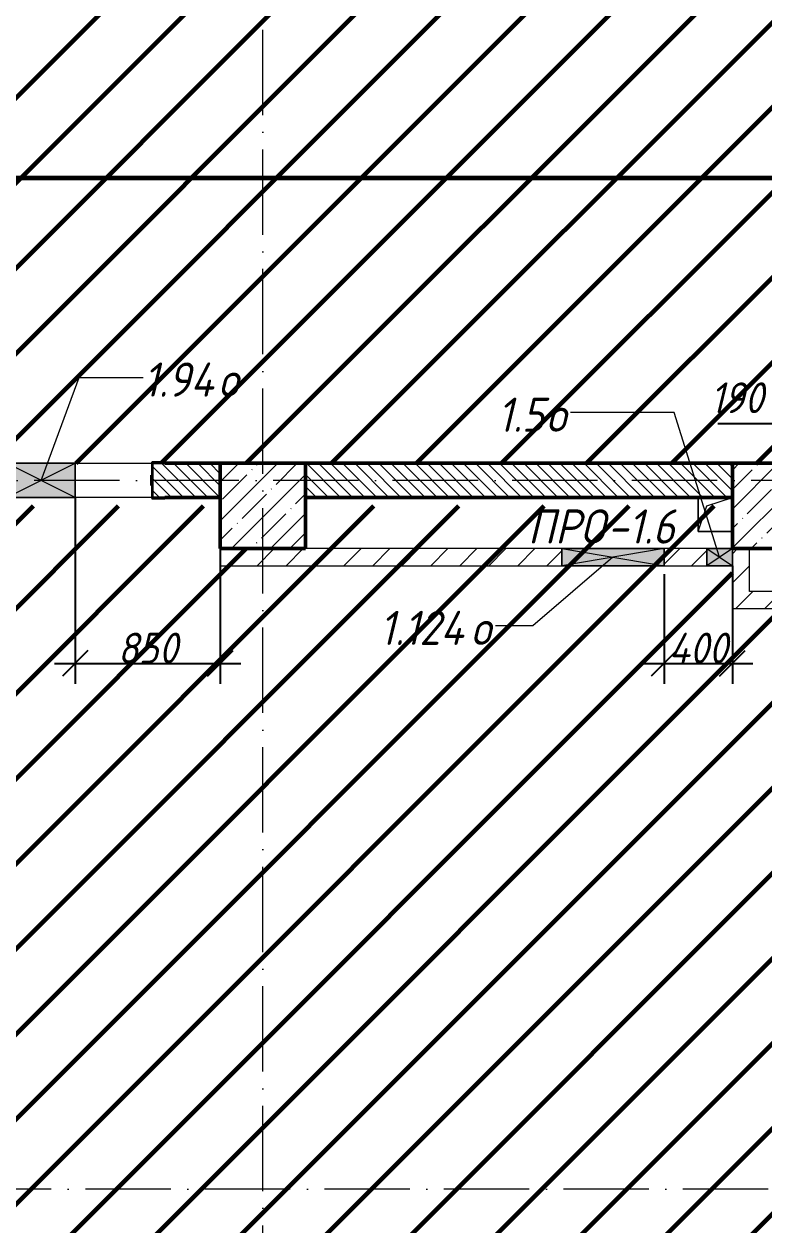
# Model space of a CAD drawing. Header units: millimetres. Extents: x -606178 to 312196, y -19338 to 632709.
# Drawn here: x -401180 to -396846, y 453415 to 460447 of the extents above; entities that cross this region are included whole.
import ezdxf

# ---------------------------------------------------------------- set-up
doc = ezdxf.new("R2010")
doc.units = ezdxf.units.MM
doc.linetypes.add('50_200_ШТРИХ_1Т_ш5_п1_п1_', pattern=[700, 500, -100, 0, -100])
for name, color, linetype, lineweight in [('6.4.1) Окр пт с инж. ПТ2.16', 3, 'Continuous', 60), ('6.4.4) Окр пт с инж. ПТ1.2', 202, 'Continuous', 60), ('A-____-____-DIMS', 7, 'Continuous', 9), ('A-DETL-GENF-OTLN', 7, 'Continuous', 9), ('A-FLOR-____-OTLN', 7, 'Continuous', 9), ('A-GENM-____-IDEN', 7, 'Continuous', 9), ('A-GENM-____-MCUT', 7, 'Continuous', 25), ('A-GENM-____-OTLN', 7, 'Continuous', 9), ('A-GENM-____-OTLN-1', 7, 'Continuous', 25), ('A-GLAZ-____-IDEN', 7, 'Continuous', 9), ('A-GLAZ-____-OTLN', 7, 'Continuous', 9), ('A-WALL-____-MCUT-2', 7, 'Continuous', 50), ('A-WALL-____-PATT-1', 7, 'Continuous', 9), ('A-WALL-FNSH-MCUT-1', 7, 'Continuous', 9), ('I-WALL-____-OTLN', 7, 'Continuous', 9), ('S-COLS-____-MCUT', 7, 'Continuous', 50), ('S-COLS-____-OTLN', 7, 'Continuous', 9), ('S-GRID-____-OTLN-1', 7, '50_200_ШТРИХ_1Т_ш5_п1_п1_', 9)]:
    doc.layers.add(name, color=color, linetype=linetype, lineweight=lineweight)
doc.styles.add('ISOCPEUR_I_10', font='isocpeui.ttf', dxfattribs={"width": 0.9, "height": 180})
doc.styles.add('ISOCPEUR_I_9', font='isocpeui.ttf', dxfattribs={"width": 0.9, "height": 250})
doc.dimstyles.new('ISO-1_8_0_9К_СРЕДНИЙ_Кладочные_3', dxfattribs={"dimscale": 304.8, "dimtxt": 179.276612, "dimasz": 0.492126, "dimexe": 0.393701, "dimexo": 0, "dimgap": 0, "dimtad": 1, "dimdec": 3, "dimrnd": 0.001, "dimdsep": 46, "dimtxsty": 'ISOCPEUR_I_10', "dimblk1": 'OBLIQUE', "dimblk2": 'OBLIQUE', "dimsah": 1, "dimcen": 0.09, "dimdle": 0.393701, "dimazin": 0, "dimtfac": 1, "dimtdec": 4, "dimtix": 1, "dimtmove": 0, "dimatfit": 3, "dimfxl": 1, "dimtvp": 1, "dimtolj": 1, "dimtzin": 0, "dimarcsym": 2})
doc.dimstyles.new('ISO-1_8_0_9К_СРЕДНИЙ_Кладочные_4', dxfattribs={"dimscale": 304.8, "dimtxt": 179.276612, "dimasz": 0.492126, "dimexe": 0.393701, "dimexo": 0, "dimgap": 0, "dimtad": 1, "dimdec": 3, "dimrnd": 0.001, "dimdsep": 46, "dimtxsty": 'ISOCPEUR_I_10', "dimblk1": 'OBLIQUE', "dimblk2": 'OBLIQUE', "dimsah": 1, "dimcen": 0.09, "dimdle": 0.393701, "dimazin": 0, "dimtfac": 1, "dimtdec": 4, "dimtix": 1, "dimtmove": 1, "dimatfit": 3, "dimfxl": 1, "dimtvp": 1, "dimtolj": 1, "dimtzin": 0, "dimarcsym": 2})
pattern_1 = [(45, (-425830.77, 451794.26), (-84.8528, 84.8528), [])]
pattern_2 = [(135, (-425830.77, 451794.26), (-35.35534, -35.35534), [])]

# ---------------------------------------------------------------- blocks, each defined once
blk = doc.blocks.new('BSC_Колонна _Прямоугольная - 500х500-V77-АР1_План отверстий 1 этажа в осях 1-64_А-ГГ')
at = {"layer": 'S-COLS-____-OTLN'}
h = blk.add_hatch(dxfattribs=at)
h.set_pattern_fill('FP_109', color=256, style=0, pattern_type=2)
h.set_pattern_definition([(45, (-29050, -5831.04), (-114.04925, 114.04925), []), (45, (-28935.95, -5831.04), (-114.04925, 114.04925), [201.613, -40.323, 3.353, -36.97])])
h.paths.add_polyline_path([(-250, -250), (250, -250), (250, 250), (-250, 250)], flags=0)
at = {"layer": 'S-COLS-____-MCUT'}
for p, q in [((250, 250), (-250, 250)), ((-250, 250), (-250, -250)), ((250, -250), (250, 250)), ((-250, -250), (250, -250))]:
    blk.add_line(p, q, dxfattribs=at)
blk = doc.blocks.new('BSC_Колонна _Прямоугольная - 500х500-V95-АР1_План отверстий 1 этажа в осях 1-64_А-ГГ')
at = {"layer": 'S-COLS-____-OTLN'}
h = blk.add_hatch(dxfattribs=at)
h.set_pattern_fill('FP_127', color=256, style=0, pattern_type=2)
h.set_pattern_definition([(45, (-26050, -5831.04), (-114.0493, 114.0493), []), (45, (-25935.95, -5831.04), (-114.0493, 114.0493), [201.613, -40.323, 3.353, -36.97])])
h.paths.add_polyline_path([(-250, -250), (250, -250), (250, 250), (-250, 250)], flags=0)
at = {"layer": 'S-COLS-____-MCUT'}
for p, q in [((250, 250), (-250, 250)), ((-250, 250), (-250, -250)), ((250, -250), (250, 250)), ((-250, -250), (250, -250))]:
    blk.add_line(p, q, dxfattribs=at)
blk = doc.blocks.new('Фахверк_СКБ_Уголок - 200_4010-27904266-АР1_План отверстий 1 этажа в осях 1-64_А-ГГ')
at = {"layer": 'A-GENM-____-MCUT'}
for p, q in [((125, 156), (50, 156)), ((50, 156), (50, 150)), ((50, 150), (119, 150)), ((119, 150), (119, 81)), ((125, 81), (125, 156)), ((119, 81), (125, 81)), ((125, 19), (119, 19)), ((119, 19), (119, -50)), ((125, -56), (125, 19)), ((119, -50), (50, -50)), ((50, -50), (50, -56)), ((50, -56), (125, -56))]:
    blk.add_line(p, q, dxfattribs=at)
blk = doc.blocks.new('AR_Отверстие прямоугольное _в плите_ - AR_Отверстие прямоугольное _в плите_-V185-АР1_План отверстий 1 этажа в осях 1-64_А-ГГ')
at = {"layer": 'A-GENM-____-OTLN'}
for p, q in [((-100, 100), (-100, -100)), ((-50, 50), (100, 100)), ((-100, -100), (-50, 50)), ((-100, -100), (100, -100))]:
    blk.add_line(p, q, dxfattribs=at)
blk = doc.blocks.new('AR_Отверстие прямоугольное _в стене__БезПР - AR_Отверстие прямоугольное _в стене__БезПР-36428168-АР1_План отверстий 1 этажа в осях 1-64_А-ГГ')
at = {"layer": 'A-GLAZ-____-OTLN'}
blk.add_hatch(color=256, dxfattribs=at).paths.add_polyline_path([(75, -50), (75, 50), (-75, 50), (-75, -50)], flags=0)
at = {"layer": 'A-DETL-GENF-OTLN'}
for p, q in [((-75, -50), (-75, 50)), ((-75, 50), (75, 50)), ((75, 50), (-75, -50)), ((-75, 50), (75, -50)), ((75, 50), (-75, 50)), ((-75, 50), (-75, -50)), ((75, 50), (75, -50)), ((75, -50), (75, 50)), ((75, -50), (-75, -50)), ((-75, -50), (75, -50))]:
    blk.add_line(p, q, dxfattribs=at)
blk = doc.blocks.new('AR_Отверстие прямоугольное _в стене__БезПР - AR_Отверстие прямоугольное _в стене__БезПР-36428632-АР1_План отверстий 1 этажа в осях 1-64_А-ГГ')
at = {"layer": 'A-GLAZ-____-OTLN'}
blk.add_hatch(color=256, dxfattribs=at).paths.add_polyline_path([(-200, 100), (-200, -100), (200, -100), (200, 100)], flags=0)
at = {"layer": 'A-DETL-GENF-OTLN'}
for p, q in [((-200, -100), (-200, 100)), ((-200, 100), (200, 100)), ((200, 100), (-200, -100)), ((-200, 100), (200, -100)), ((200, 100), (-200, 100)), ((-200, 100), (-200, -100)), ((200, 100), (200, -100)), ((200, -100), (200, 100)), ((200, -100), (-200, -100)), ((-200, -100), (200, -100))]:
    blk.add_line(p, q, dxfattribs=at)
at = {"layer": 'A-GLAZ-____-OTLN'}
blk.add_line((200, 100), (-200, 100), dxfattribs=at)
blk = doc.blocks.new('AR_Отверстие прямоугольное _в стене_ - AR_Отверстие прямоугольное _в стене__ОВ-36762517-АР1_План отверстий 1 этажа в осях 1-64_А-ГГ')
at = {"layer": 'A-GLAZ-____-OTLN'}
blk.add_hatch(color=256, dxfattribs=at).paths.add_polyline_path([(-300, -50), (300, -50), (300, 50), (-300, 50)], flags=0)
at = {"layer": 'A-DETL-GENF-OTLN'}
for p, q in [((-300, -50), (-300, 50)), ((-300, 50), (300, 50)), ((300, 50), (-300, -50)), ((-300, 50), (300, -50)), ((300, 50), (-300, 50)), ((-300, 50), (-300, -50)), ((300, 50), (300, -50)), ((300, -50), (300, 50)), ((300, -50), (-300, -50)), ((-300, -50), (300, -50))]:
    blk.add_line(p, q, dxfattribs=at)
blk = doc.blocks.new('_Oblique')
at = {"color": 0, "linetype": 'ByBlock', "lineweight": -2}
blk.add_line((-0.5, -0.5), (0.5, 0.5), dxfattribs=at)
blk = doc.blocks.new('*D4287')
at = {"layer": 'A-____-____-DIMS', "color": 0, "lineweight": -2, "transparency": 16777216}
for p, q in [((-396530.8, 457875.3), (-396530.8, 458228.9)), ((-396340.8, 457881.3), (-396340.8, 458228.9)), ((-397116.2, 458108.9), (-396530.8, 458108.9)), ((-396650.8, 458108.9), (-396220.8, 458108.9))]:
    blk.add_line(p, q, dxfattribs=at)
at = {"layer": 'Defpoints', "color": 0, "transparency": 16777216}
for p in [(-396340.8, 458108.9), (-396530.8, 457875.3), (-396340.8, 457881.3)]:
    blk.add_point(p, dxfattribs=at)
at = {"layer": 'A-____-____-DIMS', "color": 0, "lineweight": -2, "transparency": 16777216, "xscale": 150, "yscale": 150, "zscale": 150, "rotation": 180}
blk.add_blockref('_Oblique', (-396530.8, 458108.9), dxfattribs=at)
at = {"layer": 'A-____-____-DIMS', "color": 0, "lineweight": -2, "transparency": 16777216, "xscale": 150, "yscale": 150, "zscale": 150}
blk.add_blockref('_Oblique', (-396340.8, 458108.9), dxfattribs=at)
at = {"layer": 'A-____-____-DIMS', "color": 0, "transparency": 16777216, "insert": (-397160, 458348.9), "char_height": 180, "width": 368.207, "attachment_point": 1, "line_spacing_factor": 1.149209, "style": 'ISOCPEUR_I_10'}
blk.add_mtext('\\A1;190', dxfattribs=at)
blk = doc.blocks.new('*D4214')
at = {"layer": 'A-____-____-DIMS', "color": 0, "lineweight": -2, "transparency": 16777216}
for p, q in [((-397030.8, 457275.3), (-397030.8, 456583.1)), ((-397430.8, 457225.3), (-397430.8, 456583.1)), ((-397550.8, 456703.1), (-396910.8, 456703.1))]:
    blk.add_line(p, q, dxfattribs=at)
at = {"layer": 'Defpoints', "color": 0, "transparency": 16777216}
for p in [(-397030.8, 457275.3), (-397430.8, 457225.3), (-397030.8, 456703.1)]:
    blk.add_point(p, dxfattribs=at)
at = {"layer": 'A-____-____-DIMS', "color": 0, "lineweight": -2, "transparency": 16777216, "xscale": 150, "yscale": 150, "zscale": 150, "rotation": 180}
blk.add_blockref('_Oblique', (-397430.8, 456703.1), dxfattribs=at)
at = {"layer": 'A-____-____-DIMS', "color": 0, "lineweight": -2, "transparency": 16777216, "xscale": 150, "yscale": 150, "zscale": 150}
blk.add_blockref('_Oblique', (-397030.8, 456703.1), dxfattribs=at)
at = {"layer": 'A-____-____-DIMS', "color": 0, "transparency": 16777216, "insert": (-397230.8, 456793.1), "char_height": 180, "width": 426.127, "attachment_point": 5, "style": 'ISOCPEUR_I_10'}
blk.add_mtext('\\A1;400', dxfattribs=at)
blk = doc.blocks.new('*D4215')
at = {"layer": 'A-____-____-DIMS', "color": 0, "lineweight": -2, "transparency": 16777216}
for p, q in [((-400880.8, 457675.3), (-400880.8, 456583.1)), ((-400030.8, 457375.3), (-400030.8, 456583.1)), ((-401000.8, 456703.1), (-399910.8, 456703.1))]:
    blk.add_line(p, q, dxfattribs=at)
at = {"layer": 'Defpoints', "color": 0, "transparency": 16777216}
for p in [(-400880.8, 457675.3), (-400030.8, 457375.3), (-400030.8, 456703.1)]:
    blk.add_point(p, dxfattribs=at)
at = {"layer": 'A-____-____-DIMS', "color": 0, "lineweight": -2, "transparency": 16777216, "xscale": 150, "yscale": 150, "zscale": 150, "rotation": 180}
blk.add_blockref('_Oblique', (-400880.8, 456703.1), dxfattribs=at)
at = {"layer": 'A-____-____-DIMS', "color": 0, "lineweight": -2, "transparency": 16777216, "xscale": 150, "yscale": 150, "zscale": 150}
blk.add_blockref('_Oblique', (-400030.8, 456703.1), dxfattribs=at)
at = {"layer": 'A-____-____-DIMS', "color": 0, "transparency": 16777216, "insert": (-400455.8, 456793.1), "char_height": 180, "width": 409.578, "attachment_point": 5, "style": 'ISOCPEUR_I_10'}
blk.add_mtext('\\A1;850', dxfattribs=at)

msp = doc.modelspace()

# ---------------------------------------------------------------- hatches: boundary and pattern name
at = {"layer": '6.4.1) Окр пт с инж. ПТ2.16'}
h = msp.add_hatch(dxfattribs=at)
h.set_pattern_fill('ANSI31', color=256, scale=111)
h.paths.add_polyline_path([(-387530.7712, 460775.3011), (-388030.7712, 460775.3011), (-388030.7712, 461025.3011), (-389830.7712, 461025.3011), (-389830.7712, 461019.3011), (-389905.7712, 461019.3011), (-390330.7712, 461023.3811), (-390330.7712, 460925.3011), (-390530.7712, 460925.3011), (-390530.7712, 460775.3011), (-391030.7712, 460775.3011), (-391030.7712, 460925.3011), (-391230.7712, 460925.3011), (-391230.7712, 461025.3011), (-392830.7712, 461025.3011), (-392830.7712, 461019.3011), (-392905.7712, 461019.3011), (-393430.7712, 461022.3011), (-393430.7712, 460925.3011), (-393630.7712, 460925.3011), (-393630.7712, 461025.3011), (-393955.7712, 461025.3011), (-393955.7712, 461019.3011), (-394030.7712, 461019.3011), (-394030.7712, 461025.3011), (-395830.7712, 461025.3011), (-395830.7712, 461019.3011), (-395905.7712, 461019.3011), (-396330.7712, 461023.3811), (-396330.7712, 460925.3011), (-396530.7712, 460925.3011), (-396530.7712, 460775.3011), (-397030.7712, 460775.3011), (-397030.7712, 461025.3011), (-398830.7712, 461025.3011), (-398830.7712, 461019.3011), (-398905.7712, 461019.3011), (-399330.7712, 461023.3811), (-399330.7712, 460925.3011), (-399530.7712, 460925.3011), (-399530.7712, 460775.3011), (-400030.7712, 460775.3011), (-400030.7712, 461025.3011), (-403180.7712, 461025.3011), (-405280.7712, 461025.3011), (-416230.7712, 461025.3011), (-420230.7712, 461025.3011), (-427780.7712, 461025.3011), (-427780.7712, 460775.3011), (-428030.7712, 460775.3011), (-428030.7712, 460450.3011), (-428024.7712, 460450.3011), (-428024.7712, 460375.3011), (-428030.7712, 460375.3011), (-428030.7712, 458575.3011), (-428024.7712, 458575.3011), (-428024.7712, 458500.3011), (-428027.5712, 458325.3011), (-427930.7712, 458325.3011), (-427930.7712, 458125.3011), (-427780.7712, 458125.3011), (-427780.7712, 457875.3011), (-426180.7712, 457875.3011), (-425730.7712, 457875.3011), (-424630.7712, 457875.3011), (-424030.7712, 457875.3011), (-423330.7712, 457875.3011), (-423130.7712, 457875.3011), (-422330.7712, 457875.3011), (-420730.7712, 457875.3011), (-420530.7712, 457875.3011), (-420030.7712, 457875.3011), (-420005.7712, 457876.8011), (-420005.7712, 457881.3011), (-419930.7712, 457881.3011), (-419930.7712, 457875.3011), (-419570.7712, 457875.3011), (-419270.7712, 457875.3011), (-418780.7712, 457875.3011), (-418780.7712, 457881.3011), (-418705.7712, 457881.3011), (-417255.7712, 457875.3011), (-417255.7712, 457881.3011), (-417180.7712, 457881.3011), (-416700.7712, 457875.3011), (-416500.7712, 457875.3011), (-416030.7712, 457875.3011), (-416030.7712, 457881.3011), (-415955.7712, 457881.3011), (-415430.7712, 457875.3011), (-414930.7712, 457875.3011), (-414905.7712, 457876.8011), (-414905.7712, 457881.3011), (-414830.7712, 457881.3011), (-414830.7712, 457875.3011), (-414695.7712, 457875.3011), (-414345.7712, 457875.3011), (-413830.7712, 457875.3011), (-413830.7712, 457881.3011), (-413755.7712, 457881.3011), (-413155.7712, 457875.3011), (-413155.7712, 457881.3011), (-413080.7712, 457881.3011), (-413080.7712, 457875.3011), (-412730.7712, 457875.3011), (-412430.7712, 457875.3011), (-411930.7712, 457875.3011), (-411930.7712, 457881.3011), (-411855.7712, 457881.3011), (-411430.7712, 457875.3011), (-410930.7712, 457875.3011), (-410530.7712, 457875.3011), (-410355.7712, 457875.3011), (-410355.7712, 457881.3011), (-410280.7712, 457881.3011), (-410280.7712, 457875.3011), (-409130.7712, 457875.3011), (-409130.7712, 457881.3011), (-409030.7712, 457881.3011), (-409030.7712, 457875.3011), (-408530.7712, 457875.3011), (-406030.7712, 457875.3011), (-405530.7712, 457875.3011), (-404530.7712, 457875.3011), (-404430.7712, 457875.3011), (-404430.7712, 457175.3011), (-403730.7712, 457175.3011), (-403730.7712, 457875.3011), (-403480.7712, 457875.3011), (-402980.7712, 457875.3011), (-402205.7712, 457875.3011), (-402205.7712, 457881.3011), (-402130.7712, 457881.3011), (-401280.7712, 457875.3011), (-400880.7712, 457875.3011), (-400430.7712, 457875.3011), (-400430.7712, 457881.3011), (-400355.7712, 457881.3011), (-400030.7712, 457875.3011), (-399530.7712, 457875.3011), (-397030.7712, 457875.3011), (-396530.7712, 457875.3011), (-396505.7712, 457876.8011), (-396505.7712, 457881.3011), (-396430.7712, 457881.3011), (-396430.7712, 457875.3011), (-396340.7712, 457875.3011), (-395940.7712, 457875.3011), (-395730.7712, 457875.3011), (-395730.7712, 457881.3011), (-395655.7712, 457881.3011), (-395505.7712, 457875.3011), (-395505.7712, 457881.3011), (-395430.7712, 457881.3011), (-395430.7712, 457875.3011), (-395250.7712, 457875.3011), (-394950.7712, 457875.3011), (-394730.7712, 457875.3011), (-394730.7712, 457881.3011), (-394655.7712, 457881.3011), (-393980.7712, 457875.3011), (-393380.7712, 457875.3011), (-393105.7712, 457875.3011), (-393105.7712, 457881.3011), (-393030.7712, 457881.3011), (-393000.7712, 457875.3011), (-393030.7712, 457875.3011), (-393030.7712, 457835.3011), (-393025.7712, 457835.3011), (-393025.7712, 457675.3011), (-392380.7712, 457675.3011), (-392380.7712, 457875.3011), (-391980.7712, 457875.3011), (-391980.7712, 457675.3011), (-391230.7712, 457675.3011), (-391230.7712, 457744.3011), (-391230.7712, 457806.3011), (-391230.7712, 457881.3011), (-391155.7712, 457881.3011), (-391030.7712, 457875.3011), (-390530.7712, 457875.3011), (-390130.7712, 457875.3011), (-389830.7712, 457875.3011), (-388030.7712, 457875.3011), (-387530.7712, 457875.3011)])
at = {"layer": '6.4.4) Окр пт с инж. ПТ1.2'}
h = msp.add_hatch(dxfattribs=at)
h.set_pattern_fill('ANSI31', color=256, scale=111)
h.paths.add_polyline_path([(-387530.7712, 457375.6486), (-388030.7712, 457375.6486), (-388030.7712, 457625.6486), (-390410.7712, 457625.6486), (-390410.7712, 457255.6486), (-392150.7712, 457255.6486), (-392150.7712, 457625.6486), (-393995.1561, 457625.6486), (-393995.1561, 457055.6486), (-397030.7712, 457055.6486), (-397030.7712, 457375.6486), (-397030.7712, 457625.6486), (-399530.7712, 457625.6486), (-399530.7712, 457375.6486), (-400030.7712, 457375.6486), (-400030.7712, 457625.6486), (-402625.5449, 457625.6486), (-402625.5449, 456805.6486), (-403465.5449, 456805.6486), (-403465.5449, 457255.6486), (-406010.8208, 457255.6486), (-406010.8208, 456905.6486), (-406750.7712, 456905.6486), (-406750.7712, 457255.6486), (-408530.7712, 457255.6486), (-408530.7712, 457025.6486), (-408565.7712, 457025.6486), (-408565.7712, 456975.6486), (-408565.7712, 455875.6486), (-408565.7712, 455825.6486), (-408530.7712, 455825.6486), (-408380.7712, 455825.6486), (-408380.7712, 450525.6486), (-408200.7712, 450525.6486), (-408200.7712, 450275.6486), (-406180.7712, 450275.6486), (-406180.7712, 450525.6486), (-405180.7712, 450525.6486), (-405180.7712, 450275.6486), (-400353.4949, 450275.6486), (-400353.4949, 450525.6486), (-399180.7712, 450525.6486), (-399180.7712, 450275.6486), (-397180.7712, 450275.6486), (-397180.7712, 450525.6486), (-396175.7712, 450525.6486), (-396175.7712, 450275.6486), (-391501.6045, 450275.6486), (-391501.6045, 450525.6486), (-391300.7712, 450525.6486), (-391300.7712, 450795.6486), (-390110.7712, 450795.6486), (-390110.7712, 450275.6486), (-387530.7712, 450273.6293)])
at = {"layer": 'A-WALL-____-PATT-1'}
h = msp.add_hatch(dxfattribs=at)
h.set_pattern_fill('FP_6', color=256, style=0, pattern_type=2)
h.set_pattern_definition(pattern_2)
h.paths.add_polyline_path([(-400424.7712, 457675.3011), (-400030.7712, 457675.3011), (-400030.7712, 457875.3011), (-400424.7712, 457875.3011), (-400424.7712, 457806.3011), (-400430.7712, 457806.3011), (-400430.7712, 457744.3011), (-400424.7712, 457744.3011), (-400424.7712, 457678.3011)], flags=0)
h.paths.add_polyline_path([(-402205.7712, 457675.3011), (-402136.7712, 457675.3011), (-402136.7712, 457744.3011), (-402130.7712, 457744.3011), (-402130.7712, 457806.3011), (-402136.7712, 457806.3011), (-402136.7712, 457875.3011), (-402980.7712, 457875.3011), (-402980.7712, 457675.3011)], flags=0)
h.paths.add_polyline_path([(-403530.7712, 457675.3011), (-403480.7712, 457675.3011), (-403480.7712, 457875.3011), (-403530.7712, 457875.3011)], flags=0)
h = msp.add_hatch(dxfattribs=at)
h.set_pattern_fill('FP_6', color=256, style=0, pattern_type=2)
h.set_pattern_definition(pattern_2)
h.paths.add_polyline_path([(-397030.7712, 457675.3011), (-397030.7712, 457875.3011), (-399530.7712, 457875.3011), (-399530.7712, 457675.3011), (-397566.2927, 457675.3011)], flags=0)
h = msp.add_hatch(dxfattribs=at)
h.set_pattern_fill('FP_4', color=256, style=0, pattern_type=2)
h.set_pattern_definition(pattern_1)
h.paths.add_polyline_path([(-400030.7712, 457275.3011), (-398030.7712, 457275.3011), (-398030.7712, 457375.3011), (-400030.7712, 457375.3011)], flags=0)
h.paths.add_polyline_path([(-397430.7712, 457275.3011), (-397180.7712, 457275.3011), (-397180.7712, 457375.3011), (-397430.7712, 457375.3011)], flags=0)
h = msp.add_hatch(dxfattribs=at)
h.set_pattern_fill('FP_4', color=256, style=0, pattern_type=2)
h.set_pattern_definition(pattern_1)
h.paths.add_polyline_path([(-396930.7712, 457125.3011), (-396930.7712, 457375.3011), (-397030.7712, 457375.3011), (-397030.7712, 457125.3011)], flags=0)
h = msp.add_hatch(dxfattribs=at)
h.set_pattern_fill('FP_4', color=256, style=0, pattern_type=2)
h.set_pattern_definition(pattern_1)
h.paths.add_polyline_path([(-395798.8284, 457025.3011), (-394630.7712, 457025.3011), (-394630.7712, 457125.3011), (-397030.7712, 457125.3011), (-397030.7712, 457025.3011)], flags=0)

# ---------------------------------------------------------------- linework, layer by layer
at = {"layer": '6.4.1) Окр пт с инж. ПТ2.16', "color": 1}
msp.add_lwpolyline([(-340001.2234, 457875.3011), (-340001.2234, 459544.4619), (-423566.7138, 459544.4619), (-423566.7138, 457875.3011)], dxfattribs=at)
at = {"layer": 'A-FLOR-____-OTLN'}
for p, q in [((-397230.7712, 457475.3011), (-397230.7712, 457675.3011)), ((-397030.7712, 457475.3011), (-397230.7712, 457475.3011))]:
    msp.add_line(p, q, dxfattribs=at)
at = {"layer": 'A-GLAZ-____-IDEN'}
for p, q in [((-401080.7712, 457775.3011), (-400857.9586, 458377.8265)), ((-400857.9586, 458377.8265), (-400481.9543, 458377.8265)), ((-397371.7996, 458172.1032), (-397978.3433, 458172.1032)), ((-397105.7712, 457325.3011), (-397371.7996, 458172.1032)), ((-397730.7712, 457325.3011), (-398200.0485, 456923.6243)), ((-398200.0485, 456923.6243), (-398418.9596, 456923.6243))]:
    msp.add_line(p, q, dxfattribs=at)
at = {"layer": 'A-WALL-____-MCUT-2'}
for p, q in [((-400030.7712, 457875.3011), (-400355.7712, 457875.3011)), ((-397030.7712, 457875.3011), (-399530.7712, 457875.3011)), ((-400430.7712, 457806.3011), (-400430.7712, 457744.3011)), ((-400355.7712, 457675.3011), (-400030.7712, 457675.3011)), ((-399530.7712, 457675.3011), (-397030.7712, 457675.3011))]:
    msp.add_line(p, q, dxfattribs=at)
at = {"layer": 'A-WALL-FNSH-MCUT-1'}
for p, q in [((-400030.7712, 457375.3011), (-400030.7712, 457275.3011)), ((-398030.7712, 457375.3011), (-399530.7712, 457375.3011)), ((-397180.7712, 457375.3011), (-397430.7712, 457375.3011)), ((-396930.7712, 457125.3011), (-396930.7712, 457375.3011)), ((-400030.7712, 457275.3011), (-398030.7712, 457275.3011)), ((-397430.7712, 457275.3011), (-397180.7712, 457275.3011)), ((-397030.7712, 457275.3011), (-397030.7712, 457025.3011)), ((-395630.7712, 457125.3011), (-396930.7712, 457125.3011)), ((-397030.7712, 457025.3011), (-393130.7712, 457025.3011))]:
    msp.add_line(p, q, dxfattribs=at)
at = {"layer": 'I-WALL-____-OTLN'}
for p, q in [((-400880.7712, 457875.3011), (-400430.7712, 457875.3011)), ((-400430.7712, 457675.3011), (-400880.7712, 457675.3011))]:
    msp.add_line(p, q, dxfattribs=at)
at = {"layer": 'S-GRID-____-OTLN-1'}
for p, q in [((-399780.7712, 447311.6528), (-399780.7712, 461944.7985)), ((-335511.9839, 457775.3011), (-430499.5414, 457775.3011)), ((-321909.7115, 453625.3011), (-430499.5414, 453625.3011))]:
    msp.add_line(p, q, dxfattribs=at)

# ---------------------------------------------------------------- block references
at = {"layer": 'A-GENM-____-OTLN'}
msp.add_blockref('AR_Отверстие прямоугольное _в плите_ - AR_Отверстие прямоугольное _в плите_-V185-АР1_План отверстий 1 этажа в осях 1-64_А-ГГ', (-397130.7712, 457575.3011), dxfattribs=at)
at = {"layer": 'A-GENM-____-OTLN-1', "rotation": 180}
msp.add_blockref('Фахверк_СКБ_Уголок - 200_4010-27904266-АР1_План отверстий 1 этажа в осях 1-64_А-ГГ', (-400305.7712, 457825.3011), dxfattribs=at)
at = {"layer": 'A-GLAZ-____-OTLN', "rotation": 180}
msp.add_blockref('AR_Отверстие прямоугольное _в стене__БезПР - AR_Отверстие прямоугольное _в стене__БезПР-36428632-АР1_План отверстий 1 этажа в осях 1-64_А-ГГ', (-401080.7712, 457775.3011), dxfattribs=at)
at = {"layer": 'A-GLAZ-____-OTLN'}
for name, p in [('AR_Отверстие прямоугольное _в стене_ - AR_Отверстие прямоугольное _в стене__ОВ-36762517-АР1_План отверстий 1 этажа в осях 1-64_А-ГГ', (-397730.7712, 457325.3011)), ('AR_Отверстие прямоугольное _в стене__БезПР - AR_Отверстие прямоугольное _в стене__БезПР-36428168-АР1_План отверстий 1 этажа в осях 1-64_А-ГГ', (-397105.7712, 457325.3011))]:
    msp.add_blockref(name, p, dxfattribs=at)
at = {"layer": 'S-COLS-____-OTLN'}
for name, p in [('BSC_Колонна _Прямоугольная - 500х500-V95-АР1_План отверстий 1 этажа в осях 1-64_А-ГГ', (-399780.7712, 457625.3011)), ('BSC_Колонна _Прямоугольная - 500х500-V77-АР1_План отверстий 1 этажа в осях 1-64_А-ГГ', (-396780.7712, 457625.3011))]:
    msp.add_blockref(name, p, dxfattribs=at)

# ---------------------------------------------------------------- texts
at = {"layer": 'A-GENM-____-IDEN', "char_height": 200, "attachment_point": 1, "style": 'ISOCPEUR_I_9'}
for s, insert, width in [('ПРО', (-398228.528, 457604.9426), 562.784625), ('-1.6', (-397764.1843, 457604.9426), 505.063125)]:
    msp.add_mtext(s, dxfattribs=dict(at, insert=insert, width=width))
at = {"layer": 'A-GLAZ-____-IDEN', "char_height": 200, "attachment_point": 1, "style": 'ISOCPEUR_I_9'}
for s, insert, width in [('1.94', (-400481.9543, 458465.4411), 533.923875), ('\\fISOCPEUR|b0|i1|c204|p34|;\\W.9;о', (-400041.423, 458465.4411), 158.734125), ('1.5', (-398407.3011, 458259.7178), 346.329), ('\\fISOCPEUR|b0|i1|c204|p34|;\\W.9;о', (-398121.5511, 458259.7178), 158.734125), ('1.124', (-399098.1171, 457011.2389), 649.366875), ('\\fISOCPEUR|b0|i1|c204|p34|;\\W.9;о', (-398562.3359, 457011.2389), 158.734125)]:
    msp.add_mtext(s, dxfattribs=dict(at, insert=insert, width=width))

# ---------------------------------------------------------------- dimensions: what is measured, and where the dimension line sits
at = {"layer": 'A-____-____-DIMS'}
dim = msp.add_linear_dim(base=(-396340.7712, 458108.8894), p1=(-396530.7712, 457875.3011), p2=(-396340.7712, 457881.3011), dimstyle='ISO-1_8_0_9К_СРЕДНИЙ_Кладочные_4', override={"dimpost": '<>', "dimfxl": 190.094713}, dxfattribs=at)
dim.commit()
dim.dimension.update_dxf_attribs({"geometry": '*D4287', "text_midpoint": (-396975.9298, 458224.0515), "dimtype": 160})
for base, p1, p2, override, picture, middle in [((-400030.7712, 456703.0996), (-400880.7712, 457675.3011), (-400030.7712, 457375.3011), {"dimpost": '<>', "dimfxl": 901.387819}, '*D4215', (-400455.7712, 456793.0996)), ((-397030.7712, 456703.0996), (-397430.7712, 457225.3011), (-397030.7712, 457275.3011), {"dimpost": '<>', "dimfxl": 403.112887}, '*D4214', (-397230.7712, 456793.0996))]:
    dim = msp.add_linear_dim(base=base, p1=p1, p2=p2, dimstyle='ISO-1_8_0_9К_СРЕДНИЙ_Кладочные_3', override=override, dxfattribs=at)
    dim.commit()
    dim.dimension.update_dxf_attribs({"geometry": picture, "text_midpoint": middle})

doc.saveas('drawing.dxf')
